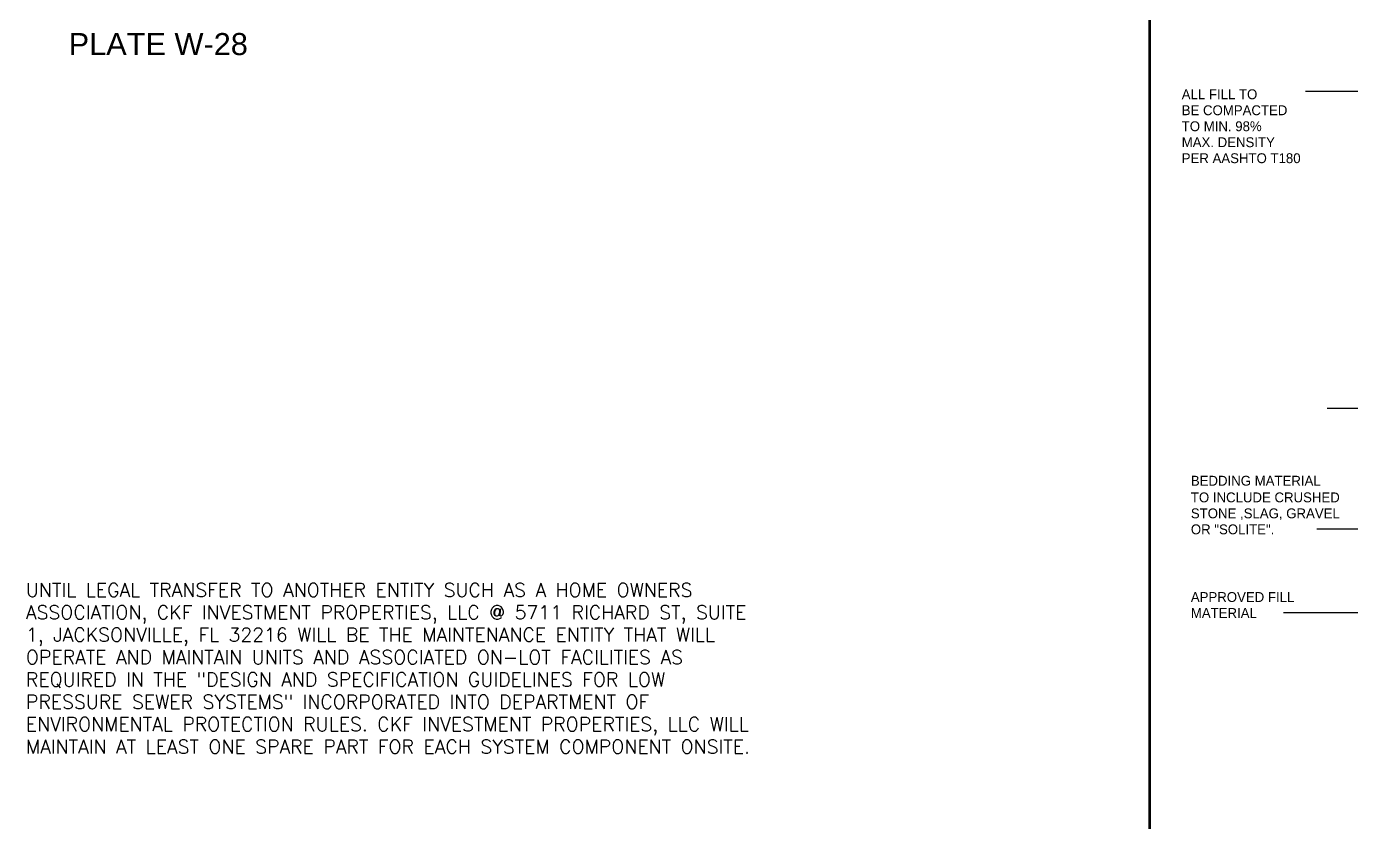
# Paper-space layout 'WS DET' of a CAD drawing. Header units: feet, sheet in inches. Extents: x -12.2 to 22.7, y -7.4 to 15.4.
# Drawn here: x 13.571 to 18.085, y 7.696 to 10.409 of the extents above; entities that cross this region are included whole.
import ezdxf
from ezdxf.enums import TextEntityAlignment as Align

# ---------------------------------------------------------------- set-up
doc = ezdxf.new("R2010")
doc.units = ezdxf.units.FT
doc.header["$MEASUREMENT"] = 0
doc.layers.add('Border', color=118, linetype='Continuous', lineweight=70)
for name, color, linetype in [('DT-TITLE', 4, 'Continuous'), ('N-ARROW', 7, 'Continuous'), ('PNT_MRK', 7, 'Continuous')]:
    doc.layers.add(name, color=color, linetype=linetype)
doc.styles.add('1L100', font='arial.ttf', dxfattribs={"height": 0.1})
doc.styles.add('ITALICC', font='simplex', dxfattribs={"height": 0.005333})
doc.styles.add('ROMANS', font='ROMANS.shx', dxfattribs={"height": 6})
doc.styles.add('SIMPLEX', font='simplex.shx', dxfattribs={"width": 0.9, "height": 0.08})

# ---------------------------------------------------------------- blocks, each defined once
blk = doc.blocks.new('STNDBLK', base_point=(0, 0))
at = {"layer": 'Border'}
for p, q in [((0, 10.2), (0, 0)), ((7.2, 10.2), (0, 10.2)), ((7.2, 0.4), (7.2, 10.2)), ((0, 0.8), (7.2, 0.8)), ((2.4, 0.8), (2.4, 0)), ((4.9, 0.8), (4.9, 0.4)), ((6, 0.4), (6, 0.8)), ((4.9, 0.4), (7.2, 0.4)), ((4.9, 0.4), (4.9, 0)), ((7.2, 0), (7.2, 0.4)), ((4.9, 0.2), (7.2, 0.2)), ((0, 0), (7.2, 0))]:
    blk.add_line(p, q, dxfattribs=at)
at = {"style": 'ITALICC'}
for s, p in [('CITY OF', (3.632, 0.561)), ('JACKSONVILLE', (3.632, 0.304)), ('STANDARD', (3.632, 0.047))]:
    blk.add_text(s, height=0.15, dxfattribs=at).set_placement(p, align=Align.CENTER)
at = {"style": 'SIMPLEX'}
blk.add_text('PLATE', height=0.075, dxfattribs=at).set_placement((6.078, 0.563))
for s, p in [('DATE DRAWN', (5.51, 0.295)), ('REVISED DATE', (5.561, 0.099))]:
    blk.add_text(s, height=0.075).set_placement(p, align=Align.MIDDLE)
for tag, height, p in [('SCALE', 0.09, (5.431, 0.618)), ('PLATE_NO.', 0.075, (6.796, 0.598))]:
    blk.add_attdef(tag, text='', height=height, dxfattribs=at).set_placement(p, align=Align.MIDDLE)
for tag, p in [('DATE_DRAWN', (6.486, 0.294)), ('REVDATE', (6.574, 0.103))]:
    blk.add_attdef(tag, text='', height=0.075).set_placement(p, align=Align.MIDDLE)

psp = doc.layouts.new('WS DET')

# ---------------------------------------------------------------- linework, layer by layer
for p, q in [((17.92767, 10.18924), (18.20208, 10.18924)), ((18.25192, 8.69641), (17.96684, 8.69641)), ((18.25192, 8.41129), (17.85275, 8.41129))]:
    psp.add_line(p, q)
at = {"layer": 'PNT_MRK'}
psp.add_line((18.00244, 9.10893), (18.46589, 9.10893), dxfattribs=at)

# ---------------------------------------------------------------- block references
at = {"layer": 'PNT_MRK', "xscale": 0.4204530444585977, "yscale": 0.4204530444585977, "zscale": 0.4204530444585977}
psp.add_blockref('STNDBLK', (17.39628, 6.62967), dxfattribs=at).add_auto_attribs({'DATE_DRAWN': '8-5-79', 'REVDATE': '5-12-94', 'PLATE_NO.': 'D-803', 'SCALE': 'N.T.S.'})

# ---------------------------------------------------------------- texts
at = {"layer": 'DT-TITLE', "insert": (14.32516, 10.38673), "char_height": 0.074911, "width": 1.2511913, "attachment_point": 3, "style": '1L100'}
psp.add_mtext('PLATE W-28', dxfattribs=at)
at = {"layer": 'N-ARROW', "insert": (13.569, 8.51244), "char_height": 0.04709412, "width": 2.7113212, "attachment_point": 1, "line_spacing_factor": 0.971429, "style": 'ROMANS'}
psp.add_mtext('UNTIL LEGAL TRANSFER TO ANOTHER ENTITY SUCH AS A HOME OWNERS ASSOCIATION, CKF INVESTMENT PROPERTIES, LLC @ 5711 RICHARD ST, SUITE 1, JACKSONVILLE, FL 32216 WILL BE THE MAINTENANCE ENTITY THAT WILL OPERATE AND MAINTAIN UNITS AND ASSOCIATED ON-LOT FACILITIES AS REQUIRED IN THE "DESIGN AND SPECIFICATION GUIDELINES FOR LOW PRESSURE SEWER SYSTEMS" INCORPORATED INTO DEPARTMENT OF ENVIRONMENTAL PROTECTION RULES. CKF INVESTMENT PROPERTIES, LLC WILL MAINTAIN AT LEAST ONE SPARE PART FOR EACH SYSTEM COMPONENT ONSITE.', dxfattribs=at)
at = {"layer": 'PNT_MRK'}
for s, p in [('ALL FILL TO    ', (17.50644, 10.16127)), ('BE COMPACTED    ', (17.50644, 10.10681)), ('TO MIN. 98% ', (17.50644, 10.05235)), ('MAX. DENSITY', (17.50644, 9.99789)), ('PER AASHTO T180', (17.50644, 9.94344)), ('BEDDING MATERIAL    ', (17.53755, 8.84434)), ('TO INCLUDE CRUSHED  ', (17.53755, 8.7876)), ('STONE ,SLAG, GRAVEL', (17.53755, 8.73314)), ('OR "SOLITE".          ', (17.53755, 8.67868)), ('APPROVED FILL       ', (17.53755, 8.44802)), ('MATERIAL              ', (17.53755, 8.39356))]:
    psp.add_text(s, height=0.0336362, dxfattribs=at).set_placement(p)

doc.saveas('drawing.dxf')
